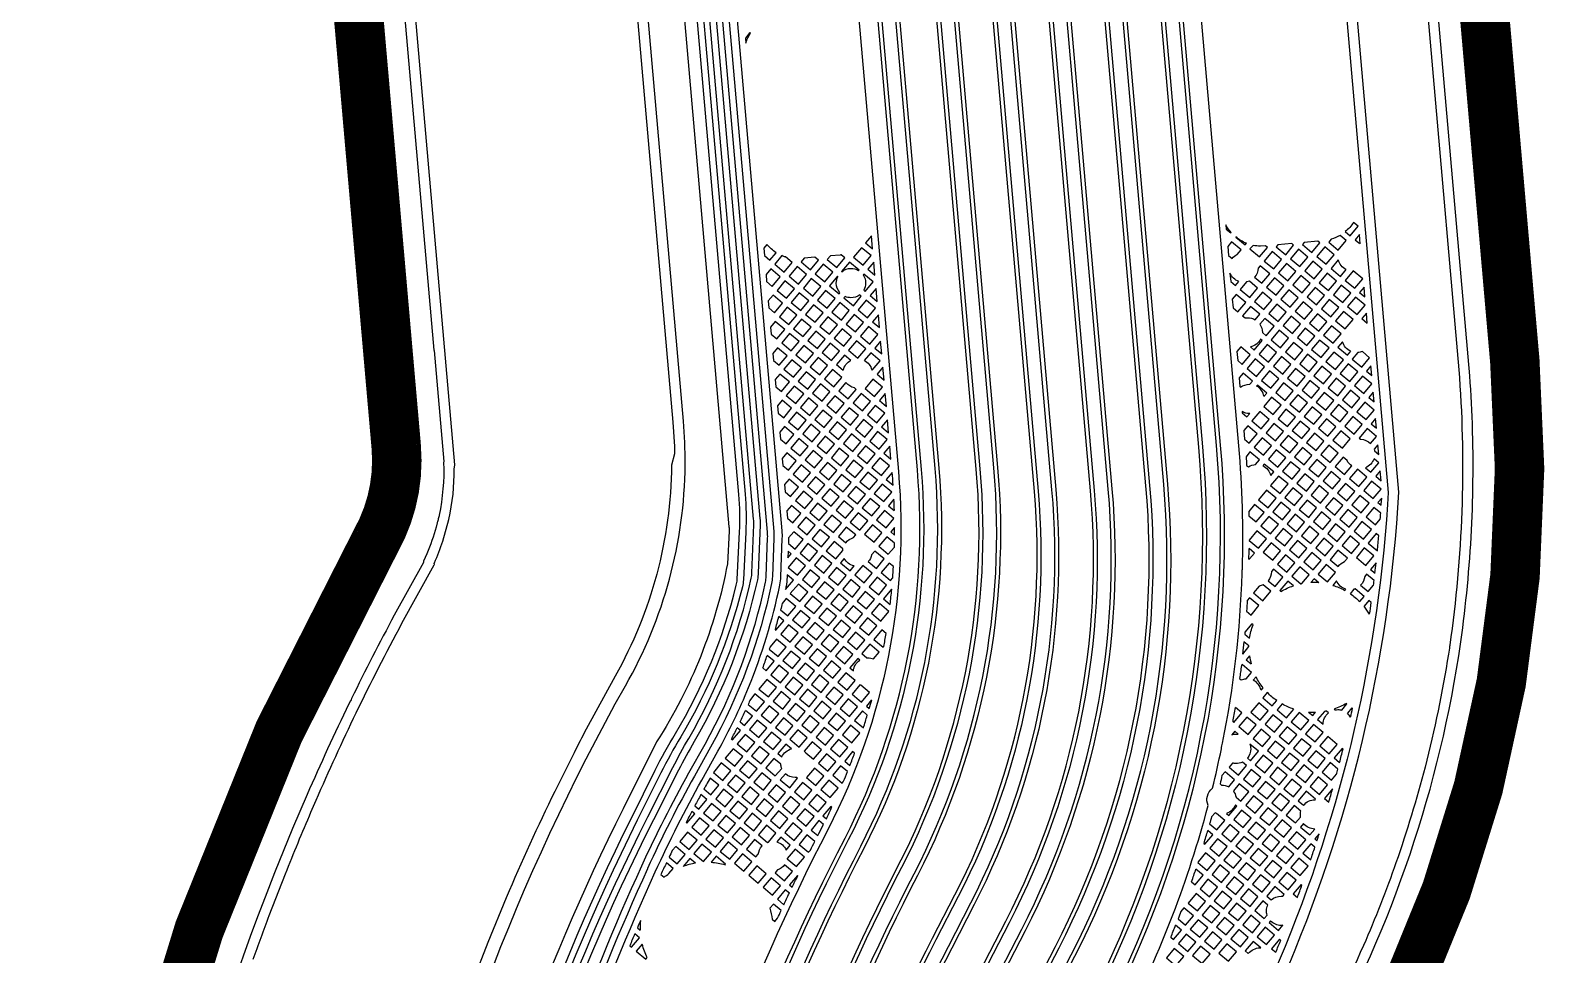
# Model space of a CAD drawing. Extents: x 388 to 686, y 182 to 393.
# Drawn here: x 437.71 to 456.06, y 249.65 to 260.86 of the extents above; entities that cross this region are included whole.
import ezdxf

# ---------------------------------------------------------------- set-up
doc = ezdxf.new("R2010")
doc.units = 0
doc.layers.add('bak_bak_btr2-bcq3156', color=8, linetype='Continuous')
doc.layers.add('bak_outline', color=7, linetype='Continuous')

msp = doc.modelspace()

# ---------------------------------------------------------------- linework, layer by layer
at = {"layer": 'bak_bak_btr2-bcq3156'}
for p, q in [((446.374, 260.761), (446.379, 260.698)), ((447.902, 258.362), (447.831, 258.277)), ((447.916, 258.206), (447.902, 258.362)), ((453.819, 258.379), (453.765, 258.315)), ((453.829, 258.267), (453.819, 258.379)), ((447.831, 258.277), (447.916, 258.206)), ((447.93, 258.044), (447.859, 257.959)), ((447.859, 257.959), (447.944, 257.888)), ((447.944, 257.888), (447.93, 258.044)), ((447.958, 257.725), (447.887, 257.64)), ((447.887, 257.64), (447.971, 257.569)), ((447.971, 257.569), (447.958, 257.725)), ((453.874, 257.743), (453.82, 257.678)), ((453.82, 257.678), (453.885, 257.624)), ((453.885, 257.624), (453.874, 257.743)), ((447.986, 257.407), (447.915, 257.322)), ((447.999, 257.251), (447.986, 257.407)), ((453.902, 257.424), (453.848, 257.36)), ((453.913, 257.305), (453.902, 257.424)), ((447.915, 257.322), (447.999, 257.251)), ((453.848, 257.36), (453.913, 257.305)), ((448.014, 257.088), (447.942, 257.003)), ((448.027, 256.932), (448.014, 257.088)), ((447.942, 257.003), (448.027, 256.932)), ((448.041, 256.77), (447.97, 256.685)), ((447.97, 256.685), (448.055, 256.614)), ((448.055, 256.614), (448.041, 256.77)), ((453.958, 256.787), (453.904, 256.723)), ((453.904, 256.723), (453.968, 256.669)), ((453.968, 256.669), (453.958, 256.787)), ((448.069, 256.451), (447.998, 256.366)), ((447.998, 256.366), (448.083, 256.295)), ((448.083, 256.295), (448.069, 256.451)), ((453.986, 256.469), (453.932, 256.404)), ((453.932, 256.404), (453.996, 256.35)), ((453.996, 256.35), (453.986, 256.469)), ((448.097, 256.133), (448.026, 256.048)), ((448.111, 255.977), (448.097, 256.133)), ((454.014, 256.15), (453.96, 256.086)), ((454.024, 256.032), (454.014, 256.15)), ((448.026, 256.048), (448.111, 255.977)), ((453.96, 256.086), (454.024, 256.032)), ((448.125, 255.814), (448.054, 255.729)), ((448.139, 255.658), (448.125, 255.814)), ((454.042, 255.831), (453.996, 255.777)), ((454.052, 255.713), (454.042, 255.831)), ((448.054, 255.729), (448.139, 255.658)), ((448.153, 255.496), (448.082, 255.411)), ((448.082, 255.411), (448.165, 255.341)), ((454.069, 255.513), (454.015, 255.449)), ((454.015, 255.449), (454.08, 255.395)), ((454.08, 255.395), (454.069, 255.513)), ((448.174, 255.17), (448.11, 255.092)), ((448.11, 255.092), (448.179, 255.034)), ((454.088, 255.183), (454.043, 255.13)), ((454.043, 255.13), (454.082, 255.097)), ((448.183, 254.828), (448.137, 254.774)), ((448.137, 254.774), (448.182, 254.736)), ((446.892, 254.539), (446.889, 254.46)), ((453.926, 254.639), (454.036, 254.546)), ((454.021, 254.4), (453.954, 254.32)), ((453.954, 254.32), (454.007, 254.275)), ((448.048, 253.964), (448.129, 253.896)), ((452.427, 253.535), (452.487, 253.485)), ((452.486, 253.274), (452.445, 253.225)), ((452.445, 253.225), (452.505, 253.175)), ((452.565, 253.017), (452.531, 252.976)), ((447.905, 252.738), (447.841, 252.662)), ((447.841, 252.662), (447.876, 252.633)), ((447.696, 252.489), (447.804, 252.398)), ((453.311, 252.499), (453.378, 252.443)), ((447.578, 251.997), (447.642, 251.943)), ((453.512, 252.035), (453.578, 251.979)), ((453.394, 251.543), (453.447, 251.499)), ((447.17, 251.159), (447.251, 251.092)), ((447.315, 251.333), (447.356, 251.298)), ((453.33, 251.116), (453.277, 251.052)), ((453.277, 251.052), (453.303, 251.03)), ((453.132, 250.879), (453.227, 250.799)), ((446.907, 250.494), (446.941, 250.466)), ((446.762, 250.321), (446.841, 250.255)), ((453.014, 250.387), (453.066, 250.343)), ((445.065, 249.975), (445.099, 249.946)), ((445.124, 249.776), (445.052, 249.69)), ((452.751, 249.722), (452.804, 249.678))]:
    msp.add_line(p, q, dxfattribs=at)
for points in [[(453.329, 281.63), (455.499, 256.824, -0.020936), (455.556, 255.579, -0.10079), (455.556, 255.569, -0.031589), (455.443, 253.692, -0.049615), (455.442, 253.687, -0.063426), (455.441, 253.68, -0.097845), (453.628, 248.197, 0.152895), (451.474, 238.389)], [(438.331, 237.24, -0.037066), (438.273, 241.681), (438.342, 242.58, -0.084593), (440.93, 252.32, -0.057978), (440.932, 252.325, -0.056556), (440.935, 252.33, -0.010997), (441.51, 253.517, -0.054334), (441.512, 253.523, -0.053742), (441.515, 253.527, -0.009533), (442.056, 254.535, 0.096226), (442.33, 255.329, -0.060794), (442.33, 255.335, -0.060783), (442.331, 255.341), (442.349, 255.536, 0.033415), (442.343, 255.83), (440.202, 280.319)], [(446.865, 238.889), (446.893, 239.863, -0.112238), (449.272, 249.081), (449.724, 249.958, 0.141629), (450.773, 255.293), (448.72, 278.76), (448.702, 278.892, -0.211269), (448.694, 278.898), (448.605, 279.058, -0.184485), (448.604, 279.067), (448.599, 279.067), (448.553, 279.598), (448.73, 279.614), (448.776, 279.082), (448.764, 279.081), (448.744, 278.917), (448.764, 278.764), (450.818, 255.297, -0.141631), (449.764, 249.938), (449.312, 249.06, 0.112238), (446.938, 239.861), (446.91, 238.889)], [(446.649, 238.883), (446.678, 239.869, -0.11224), (449.08, 249.18), (449.532, 250.057, 0.141628), (450.558, 255.274), (448.506, 278.729, 0.099784), (448.48, 278.818), (448.424, 278.923), (448.262, 279.03, -0.178542), (448.256, 279.037), (448.251, 279.036), (448.204, 279.568), (448.381, 279.583), (448.428, 279.052), (448.425, 279.052)], [(445.181, 238.839, -0.11303), (448.228, 250.729, 0.141638), (449.173, 255.533), (447.268, 277.305, 0.198876), (446.845, 278.118), (446.432, 278.464, -0.170948), (446.312, 278.665, -0.026603), (446.304, 278.724), (446.3, 278.767), (446.2, 278.857), (446.159, 278.853), (446.112, 279.385), (446.289, 279.4), (446.336, 278.869), (446.342, 278.859), (446.35, 278.76, -0.206982), (446.347, 278.75), (446.357, 278.674, 0.170698), (446.461, 278.499), (446.874, 278.152, -0.198869), (447.313, 277.309), (449.218, 255.537, -0.141644), (448.268, 250.708, 0.113017), (445.226, 238.839)], [(448.425, 279.052), (448.441, 279.02, -0.069345), (448.442, 279.016), (448.448, 278.974), (448.52, 278.839, -0.099836), (448.551, 278.733), (450.603, 255.278, -0.141628), (449.572, 250.037), (449.12, 249.159, 0.11224), (446.723, 239.868), (446.694, 238.883)], [(452.09, 279.01), (454.168, 255.253), (454.159, 255.106, -0.086324), (452.773, 249.41), (451.998, 247.895, 0.019161), (451.438, 246.706, -0.173739), (451.391, 246.596, 0.126428), (450.169, 238.149)], [(450.295, 238.161, -0.126131), (451.5, 246.528, -0.067431), (451.502, 246.531, 0.128187), (451.562, 246.673, -0.06937), (451.563, 246.676, -0.017997), (452.084, 247.784), (452.889, 249.356, 0.088703), (454.296, 255.257), (452.223, 278.964, -0.202107)], [(453.094, 278.779), (455.03, 256.647, -0.053761), (454.913, 253.402, -0.040584), (454.913, 253.398, -0.079613), (454.912, 253.39, -0.001637), (454.897, 253.293, -0.024255), (454.613, 251.924, -0.02103), (454.261, 250.764, -0.018687), (453.867, 249.761, -0.026283), (453.188, 248.406, 0.139031), (450.932, 239.326)], [(451.131, 238.234, -0.154892), (453.279, 248.307, 0.091197), (455.023, 253.274, 0.044548), (455.19, 255.985), (455.19, 256.005, 0.010844), (455.156, 256.666), (453.226, 278.732, -0.202001)], [(447.348, 239.669, -0.111855), (449.781, 249.065), (450.132, 249.748, 0.141629), (451.23, 255.332), (449.233, 278.167, -0.065651)], [(449.277, 278.169), (451.275, 255.336, -0.141629), (450.172, 249.727), (449.82, 249.045, 0.111855), (447.393, 239.667)], [(447.564, 239.662, -0.111851), (449.972, 248.966), (450.324, 249.649, 0.141627), (451.445, 255.35), (449.448, 278.181, -0.065268)], [(449.492, 278.183), (451.49, 255.354, -0.141627), (450.364, 249.628), (450.012, 248.946, 0.111851), (447.609, 239.661)], [(442.519, 237.496, -0.140029), (445.191, 251.319), (445.496, 251.92, -0.014659), (445.687, 252.27, 0.077819), (446.445, 254.212, 0.044955), (446.454, 254.28), (446.476, 254.859, 0.031081), (446.474, 254.93), (444.457, 277.983, 0.064087)], [(444.533, 277.989), (446.55, 254.936, -0.031088), (446.552, 254.856), (446.53, 254.278, -0.045093), (446.52, 254.195, -0.077814), (445.753, 252.232, 0.014656), (445.564, 251.885), (445.259, 251.284, 0.140029), (442.595, 237.503)], [(442.692, 237.405, -0.037451), (442.644, 241.31), (442.655, 241.47, -0.084496), (445.119, 250.727, -0.019974), (445.689, 251.852), (445.885, 252.203, 0.076114), (446.618, 254.166, 0.041505), (446.626, 254.235), (446.644, 254.702, 0.031378), (446.642, 254.773), (444.604, 278.068, 0.057696)], [(444.68, 278.075), (446.718, 254.779, -0.031382), (446.72, 254.699), (446.702, 254.232, -0.041772), (446.692, 254.15, -0.076103), (445.952, 252.166), (445.756, 251.815, 0.019974), (445.189, 250.695, -0.021525), (445.187, 250.692, -0.010344), (445.187, 250.691, 0.084453), (442.731, 241.463), (442.72, 241.305, 0.038085), (442.774, 237.346)], [(442.869, 237.42, -0.037447), (442.821, 241.298), (442.832, 241.456, -0.084481), (445.282, 250.653, -0.019968), (445.845, 251.765), (446.041, 252.117, 0.030203), (446.412, 252.888, 0.0458), (446.792, 254.129, -0.023371), (446.793, 254.132, 0.040464), (446.804, 254.228), (446.822, 254.695, 0.031516), (446.82, 254.788), (444.782, 278.084, 0.037585)], [(444.166, 277.8), (446.175, 254.837, -0.034273), (446.176, 254.783), (446.157, 254.389, -0.096807), (445.298, 252.23), (444.891, 251.417, 0.127689), (442.139, 238.566)], [(447.999, 238.92), (448.038, 240.155, -0.111456), (450.165, 248.341), (450.549, 249.086, 0.141798), (451.871, 255.803), (449.949, 277.774, -0.033584)], [(449.994, 277.775), (451.916, 255.807, -0.141798), (450.589, 249.066), (450.205, 248.321, 0.111456), (448.083, 240.153), (448.044, 238.92)], [(448.215, 238.926), (448.254, 240.148, -0.111455), (450.356, 248.243), (450.74, 248.988, 0.141793), (452.086, 255.821), (450.164, 277.791, -0.034198)], [(450.209, 277.795), (452.131, 255.825, -0.141793), (450.78, 248.967), (450.396, 248.222, 0.111455), (448.299, 240.146), (448.26, 238.926)], [(442.354, 237.425, -0.138488), (444.996, 251.314), (445.281, 251.886, -0.019223), (445.525, 252.329, 0.07513), (446.264, 254.128, 0.04761), (446.274, 254.196), (446.303, 254.777, 0.034662), (446.295, 255.226), (444.333, 277.649, 0.078939)], [(444.409, 277.656), (446.371, 255.233, -0.034663), (446.379, 254.773), (446.35, 254.192, -0.047742), (446.338, 254.11, -0.075132), (445.59, 252.29, 0.019217), (445.35, 251.852), (445.064, 251.28, 0.138488), (442.43, 237.432)], [(448.492, 238.935), (448.53, 240.139, -0.015657), (448.605, 241.308, -0.445644), (448.631, 241.571, -0.013726), (448.771, 242.589, -0.507128), (448.82, 242.872, -0.074388), (450.602, 248.116), (450.986, 248.861, 0.054714), (451.984, 251.458, -0.340803), (452.037, 251.668, 0.009576), (452.145, 252.144, -0.102217), (452.159, 252.215, 0.040703), (452.397, 254.273, -0.072237), (452.399, 254.324, 0.029288), (452.356, 255.816), (450.442, 277.7, -0.185765)], [(445.971, 239.455, -0.112622), (448.644, 249.848), (448.915, 250.375, 0.141637), (449.877, 255.264), (447.938, 277.429, 0.059652)], [(447.982, 277.433), (449.922, 255.268, -0.141637), (448.955, 250.354), (448.684, 249.828, 0.112622), (446.016, 239.453)], [(446.186, 239.449, -0.112621), (448.835, 249.749), (449.107, 250.276, 0.141636), (450.091, 255.283), (448.152, 277.449, 0.059399)], [(448.197, 277.451), (450.136, 255.287, -0.141636), (449.147, 250.256), (448.875, 249.729, 0.112621), (446.231, 239.448)], [(445.396, 238.846, -0.112919), (448.42, 250.63, 0.141646), (449.387, 255.552), (447.483, 277.324, 0.19888)], [(447.528, 277.327), (449.432, 255.556, -0.141655), (448.46, 250.61, 0.112906), (445.441, 238.846)], [(446.871, 276.673), (448.719, 255.548, -0.141635), (447.813, 250.943, 0.113281), (444.713, 238.824)], [(446.38, 276.63), (448.229, 255.505, -0.141629), (447.376, 251.169, 0.113402), (444.221, 238.822, 0.027518)], [(444.453, 238.817, -0.113399), (447.582, 251.063, 0.141635), (448.459, 255.526), (446.611, 276.65, 0.131792)], [(446.656, 276.654), (448.504, 255.53, -0.141638), (447.622, 251.042, 0.113389), (444.498, 238.817)], [(444.668, 238.824, -0.113292), (447.773, 250.964, 0.141627), (448.674, 255.544), (446.826, 276.669, 0.132088)], [(443.734, 276.228), (445.496, 256.105), (445.514, 255.808, -0.077235), (445.514, 255.804, -0.003948), (445.516, 255.72), (445.479, 255.585, -0.12627), (444.795, 253.025), (444.444, 252.381, 0.002981), (444.297, 252.098), (444.063, 251.629, 0.013183), (443.476, 250.34), (443.253, 249.797), (443.07, 249.328, 0.097311), (441.355, 239.11)], [(441.612, 237.527, -0.15063), (444.919, 252.908, 0.128354), (445.644, 255.588, -0.06479), (445.644, 255.594, -0.058077), (445.644, 255.6, 0.023513), (445.623, 256.116), (443.867, 276.189)], [(440.409, 249.593, -0.004784), (440.602, 250.123), (440.799, 250.63, -0.00686), (441.108, 251.378), (441.17, 251.522, -0.009863), (441.656, 252.58, -0.010348), (442.211, 253.668), (442.603, 254.377), (442.604, 254.38), (442.603, 254.393, -0.123428), (442.604, 254.399, 0.02647), (442.707, 254.663), (442.78, 254.925, 0.057621), (442.844, 255.539), (442.851, 255.585), (442.851, 255.586), (441.567, 270.27, 0.235163)], [(441.442, 270.198), (442.599, 256.979), (442.6, 256.975), (442.717, 255.627, -0.105674), (442.717, 255.622), (442.715, 255.616, -0.062933), (442.661, 254.977, -0.052482), (442.66, 254.971), (442.653, 254.945, -0.067906), (442.641, 254.898), (442.639, 254.887), (442.638, 254.883), (442.625, 254.831, -0.033363), (442.513, 254.51), (442.473, 254.42), (442.472, 254.417), (442.473, 254.411, -0.150522), (442.471, 254.403), (442.118, 253.765, 0.009583), (441.599, 252.754, -0.042259), (441.586, 252.727), (441.568, 252.691, 0.010229), (441.061, 251.589), (440.885, 251.177), (440.666, 250.642), (440.551, 250.348, 0.068959), (438.706, 242.423)], [(446.379, 260.698, -0.07572), (446.438, 260.822), (446.43, 260.828), (446.374, 260.761)], [(453.765, 258.315), (453.809, 258.278, -0.031571), (453.829, 258.267)], [(452.488, 256.209), (452.486, 256.209, -0.133674), (452.396, 256.233)], [(453.996, 255.777, -0.031019), (454.001, 255.756), (454.052, 255.713)], [(454.036, 254.546, 0.002687), (454.053, 254.727), (454.022, 254.753), (453.926, 254.639)], [(452.478, 254.443, -0.013243), (452.486, 254.448), (452.545, 254.518), (452.48, 254.572)], [(446.881, 254.253), (446.88, 254.226), (446.88, 254.225, -0.041803), (446.867, 254.114, -0.02489), (446.866, 254.11, -0.001279), (446.859, 254.076)], [(452.853, 254.063), (452.867, 254.052, -0.053007), (453.018, 254.121)], [(448.129, 253.896, 0.005749), (448.148, 254.075), (448.144, 254.079), (448.048, 253.964)], [(453.941, 253.776, 0.002132), (453.962, 253.919), (453.933, 253.943), (453.874, 253.873)], [(452.487, 253.485, -0.053115), (452.528, 253.646), (452.513, 253.659), (452.429, 253.558, -0.00056), (452.427, 253.535)], [(452.403, 253.293), (452.479, 253.385, -0.002638), (452.479, 253.392), (452.418, 253.443)], [(452.626, 252.856), (452.65, 252.885, -0.049996), (452.565, 253.017)], [(453.023, 252.626, -0.049778), (452.88, 252.689), (452.819, 252.616)], [(453.711, 252.529, 0.001607), (453.734, 252.634), (453.726, 252.641), (453.672, 252.577)], [(447.804, 252.398, 0.005172), (447.852, 252.553), (447.792, 252.604), (447.696, 252.489)], [(453.378, 252.443, -0.228482), (453.445, 252.582), (453.42, 252.603, -0.008295), (453.394, 252.598), (453.311, 252.499)], [(452.271, 252.315, -0.072792), (452.322, 252.323, -0.038553), (452.35, 252.321)], [(447.642, 251.943, 0.005052), (447.698, 252.092), (447.674, 252.112), (447.578, 251.997)], [(452.491, 252.202, -0.082297), (452.5, 252.145, -0.173195), (452.46, 252.032)], [(453.578, 251.979, 0.002459), (453.619, 252.141), (453.608, 252.15), (453.512, 252.035)], [(453.447, 251.499, 0.002426), (453.492, 251.657), (453.491, 251.658), (453.394, 251.543)], [(447.356, 251.298, 0.004919), (447.424, 251.437), (447.412, 251.447), (447.315, 251.333)], [(447.251, 251.092, -0.001121), (447.308, 251.203), (447.308, 251.204, 0.000967), (447.321, 251.228), (447.266, 251.274), (447.17, 251.159)], [(453.278, 251.172, -0.228135), (453.14, 251.24), (453.104, 251.197)], [(453.227, 250.799, 0.00238), (453.278, 250.952), (453.228, 250.993), (453.132, 250.879)], [(445.35, 250.62), (445.389, 250.588, -0.023187), (445.447, 250.632), (445.498, 250.692), (445.416, 250.761)], [(445.416, 250.761, 0.002496), (445.351, 250.621), (445.351, 250.621), (445.35, 250.62)], [(446.941, 250.466, -0.001371), (447.009, 250.605), (447.004, 250.609), (446.907, 250.494)], [(446.841, 250.255, -0.001374), (446.907, 250.395), (446.858, 250.436), (446.762, 250.321)], [(453.066, 250.343, 0.002358), (453.121, 250.493), (453.11, 250.502), (453.014, 250.387)], [(452.889, 250.005, -0.028406), (452.869, 250.004, -0.206965), (452.74, 250.06), (452.724, 250.041)], [(445.052, 249.69), (445.167, 249.594), (445.184, 249.614, -0.026238), (445.151, 249.692, -0.028029), (445.124, 249.776)], [(452.433, 249.694), (452.471, 249.662, -0.233899), (452.613, 249.732, -0.012239), (452.621, 249.732)], [(452.804, 249.678, 0.002325), (452.864, 249.823), (452.848, 249.837), (452.751, 249.722)]]:
    msp.add_lwpolyline(points, format="xyb", dxfattribs=at)
for points in [[(452.198, 258.498), (452.202, 258.446), (452.259, 258.398), (452.264, 258.403, -0.058464)], [(453.647, 258.414), (453.706, 258.364), (453.803, 258.479), (453.746, 258.526, -0.077329)], [(452.318, 258.349), (452.432, 258.253), (452.449, 258.273, -0.076926), (452.319, 258.35)], [(453.446, 258.287), (453.561, 258.191), (453.657, 258.306), (453.583, 258.368, -0.060295), (453.475, 258.322)], [(446.597, 258.213), (446.604, 258.126), (446.672, 258.07), (446.747, 258.159, -0.082512), (446.636, 258.26)], [(447.367, 258.076), (447.482, 257.98), (447.578, 258.095), (447.534, 258.132, -0.00534), (447.525, 258.131), (447.404, 258.12)], [(452.221, 258.234), (452.23, 258.127), (452.275, 258.089, -0.112101), (452.337, 258.138), (452.383, 258.194), (452.269, 258.291)], [(452.491, 258.204), (452.606, 258.107), (452.702, 258.222), (452.678, 258.242), (452.619, 258.237, -0.046239), (452.528, 258.248)], [(446.73, 258.021), (446.845, 257.924), (446.941, 258.039), (446.861, 258.107, -0.026113), (446.816, 258.123)], [(447.54, 257.931), (447.543, 257.929, -0.171519), (447.654, 257.969, -0.136573), (447.746, 257.943), (447.752, 257.949), (447.637, 258.046)], [(452.547, 257.861), (452.633, 257.789), (452.73, 257.904), (452.615, 258), (452.591, 257.972, -0.173025)], [(453.474, 257.969), (453.589, 257.872), (453.659, 257.956, -0.225372), (453.562, 258.073)], [(447.395, 257.758), (447.51, 257.661), (447.52, 257.674, -0.181304), (447.476, 257.791, -0.115375), (447.495, 257.87), (447.491, 257.873)], [(447.802, 257.89, -0.14994), (447.832, 257.791, -0.126916), (447.81, 257.705), (447.828, 257.689), (447.925, 257.804), (447.81, 257.9)], [(452.249, 257.911), (452.258, 257.809), (452.315, 257.761), (452.356, 257.81, -0.216923)], [(452.373, 257.712), (452.488, 257.616), (452.584, 257.73), (452.484, 257.815, -0.049027), (452.451, 257.804)], [(447.568, 257.612), (447.683, 257.516), (447.779, 257.631), (447.76, 257.647, -0.159841), (447.654, 257.613, -0.105601), (447.582, 257.628)], [(452.401, 257.393), (452.431, 257.368, -0.045122), (452.463, 257.371, -0.138129), (452.556, 257.345), (452.612, 257.412), (452.497, 257.508)], [(452.611, 257.292, -0.148331), (452.641, 257.193), (452.641, 257.192), (452.689, 257.152), (452.785, 257.267), (452.671, 257.363)], [(452.496, 257.018), (452.544, 256.979), (452.64, 257.093), (452.62, 257.11, -0.22817)], [(453.558, 257.013), (453.672, 256.917), (453.712, 256.964, -0.224966), (453.614, 257.08)], [(447.479, 256.802), (447.561, 256.734, -0.22132), (447.652, 256.852), (447.575, 256.917)], [(447.816, 256.852, -0.213194), (447.906, 256.739), (447.912, 256.734), (448.008, 256.849), (447.894, 256.945)], [(453.731, 256.868), (453.846, 256.772), (453.942, 256.886), (453.854, 256.961, -0.081251), (453.798, 256.948)], [(452.36, 256.641), (452.369, 256.535), (452.378, 256.528, -0.16463), (452.486, 256.564, -0.007709), (452.491, 256.564), (452.523, 256.602), (452.408, 256.698)], [(447.507, 256.484), (447.621, 256.388), (447.718, 256.502), (447.696, 256.521, -0.177588), (447.593, 256.586)], [(453.814, 255.912), (453.832, 255.897, -0.192485), (453.953, 255.845), (454.026, 255.931), (453.911, 256.027)], [(452.443, 255.685, -0.002048), (452.451, 255.581), (452.474, 255.562, -0.130016), (452.56, 255.591), (452.606, 255.646), (452.491, 255.743)], [(452.646, 255.575, -0.225054), (452.743, 255.458), (452.779, 255.501), (452.665, 255.597)], [(453.524, 255.566), (453.639, 255.47), (453.726, 255.574, -0.126407), (453.668, 255.641), (453.62, 255.681)], [(453.89, 255.553), (453.957, 255.498), (454.053, 255.612), (453.995, 255.661, -0.221771)], [(452.477, 255.021, -0.001082), (452.478, 254.968), (452.566, 254.895), (452.662, 255.009), (452.547, 255.106)], [(453.898, 254.957), (454.013, 254.861), (454.07, 254.929, 0.001124), (454.076, 255.003), (453.994, 255.072)], [(447.501, 254.718), (447.591, 254.643, -0.164806), (447.686, 254.706), (447.712, 254.737), (447.597, 254.833)], [(446.896, 254.635), (446.978, 254.566), (447.075, 254.681), (446.96, 254.777), (446.898, 254.704, -0.003989), (446.898, 254.692), (446.898, 254.692)], [(447.355, 254.545), (447.47, 254.449), (447.554, 254.549, -0.031919), (447.557, 254.571), (447.452, 254.66)], [(447.992, 254.601), (448.107, 254.505), (448.18, 254.591, 0.001542), (448.181, 254.638), (448.088, 254.716)], [(447.863, 254.414), (447.962, 254.331), (448.058, 254.446), (447.943, 254.542), (447.905, 254.497, -0.133193)], [(453.462, 254.437), (453.561, 254.355, -0.143031), (453.639, 254.416), (453.673, 254.456), (453.558, 254.552)], [(447.528, 254.4), (447.643, 254.303), (447.691, 254.361, -0.221071), (447.573, 254.453)], [(448.02, 254.282), (448.135, 254.186), (448.16, 254.216, 0.004362), (448.169, 254.353), (448.116, 254.397)], [(452.712, 254.181), (452.795, 254.112), (452.891, 254.227), (452.776, 254.323), (452.752, 254.294), (452.752, 254.293, -0.171372)], [(452.998, 254.237), (453.108, 254.145, -0.003725), (453.119, 254.147), (453.209, 254.255), (453.095, 254.351)], [(452.535, 254.035), (452.649, 253.939), (452.746, 254.054), (452.651, 254.133, -0.070553), (452.604, 254.118)], [(453.496, 254.126, -0.050026), (453.641, 254.065), (453.653, 254.08, -0.22115), (453.541, 254.181)], [(453.832, 254.127), (453.923, 254.051), (453.989, 254.129, 0.000869), (453.996, 254.185), (453.905, 254.262), (453.882, 254.235, -0.172034)], [(446.801, 253.83), (446.889, 253.756), (446.985, 253.871), (446.87, 253.967), (446.821, 253.908, -0.002846)], [(452.449, 253.812), (452.504, 253.766), (452.6, 253.881), (452.486, 253.977), (452.458, 253.944, -0.002605)], [(453.706, 254.025, -0.047791), (453.822, 253.93), (453.874, 253.992), (453.766, 254.083, -0.021116), (453.751, 254.079)], [(447.93, 253.472), (448.045, 253.376), (448.052, 253.384, 0.005108), (448.08, 253.542), (448.027, 253.587)], [(446.664, 253.354), (446.771, 253.264), (446.868, 253.379), (446.753, 253.476), (446.673, 253.38, -0.001041)], [(447.785, 253.299), (447.847, 253.247, -0.018012), (447.859, 253.248, -0.097596), (447.927, 253.235), (447.996, 253.318), (447.881, 253.414)], [(447.64, 253.126), (447.683, 253.09, -0.223678), (447.762, 253.219), (447.736, 253.241)], [(452.366, 252.996), (452.385, 252.98, -0.088523), (452.446, 252.994), (452.511, 253.071), (452.396, 253.167), (452.387, 253.156, -0.003153)], [(446.408, 252.684), (446.508, 252.6), (446.605, 252.714), (446.49, 252.811), (446.435, 252.744, -0.002342)], [(447.668, 252.807), (447.783, 252.711), (447.879, 252.826), (447.773, 252.915, -0.016739), (447.763, 252.921)], [(452.646, 252.762), (452.761, 252.665), (452.815, 252.73, -0.047792), (452.701, 252.827)], [(453.51, 252.627), (453.522, 252.617, -0.048063), (453.556, 252.62, -0.067345), (453.603, 252.614), (453.667, 252.69), (453.662, 252.695, -0.053111)], [(446.768, 252.087), (446.817, 252.046, -0.224047), (446.932, 252.145), (446.864, 252.202)], [(447.087, 252.115, -0.036611), (447.106, 252.098), (447.201, 252.018), (447.298, 252.133), (447.183, 252.229)], [(446.623, 251.914), (446.737, 251.817), (446.814, 251.908, -0.073546), (446.802, 251.959), (446.719, 252.029)], [(447.433, 251.824), (447.547, 251.728), (447.561, 251.744, 0.004294), (447.613, 251.869), (447.529, 251.939)], [(452.238, 251.923), (452.353, 251.827), (452.449, 251.942), (452.399, 251.984, -0.111299), (452.322, 251.967, -0.061732), (452.279, 251.972)], [(453.367, 251.862), (453.481, 251.766), (453.541, 251.836, 0.000972), (453.557, 251.898), (453.463, 251.977)], [(445.872, 251.658), (445.955, 251.588), (446.052, 251.703), (445.947, 251.791), (445.911, 251.729), (445.911, 251.728, 0.001324)], [(446.796, 251.768), (446.911, 251.672), (447.007, 251.787), (446.995, 251.797, -0.022998), (446.979, 251.796, -0.188577), (446.859, 251.843)], [(452.128, 251.72), (452.146, 251.706), (452.147, 251.706, -0.126104), (452.233, 251.684), (452.304, 251.769), (452.189, 251.865), (452.152, 251.821, -0.002049)], [(452.29, 251.634, -0.118266), (452.322, 251.558), (452.381, 251.509), (452.477, 251.623), (452.362, 251.72)], [(453.076, 251.515), (453.141, 251.461, -0.22725), (453.279, 251.527, -0.003999), (453.281, 251.527), (453.287, 251.534), (453.172, 251.63)], [(452.002, 251.236), (452.09, 251.162), (452.186, 251.277), (452.087, 251.361, -0.029262), (452.068, 251.369), (452.025, 251.319, -0.001705)], [(452.206, 251.36), (452.235, 251.336), (452.332, 251.45), (452.314, 251.466, -0.222059)], [(452.931, 251.342), (453.045, 251.246), (453.105, 251.317, -0.046433), (453.102, 251.349, -0.058058), (453.106, 251.39), (453.027, 251.457)], [(446.533, 251.103), (446.643, 251.011, -0.016505), (446.654, 251.015), (446.744, 251.122), (446.629, 251.218)], [(446.388, 250.93), (446.502, 250.834), (446.53, 250.866, -0.160555), (446.577, 250.967), (446.484, 251.045)], [(446.755, 251.016, -0.220902), (446.868, 250.918), (446.917, 250.977), (446.803, 251.073)], [(447.025, 250.986), (447.139, 250.89), (447.163, 250.918, -0.001043), (447.215, 251.022), (447.121, 251.101)], [(445.449, 250.833), (445.547, 250.751), (445.643, 250.865), (445.529, 250.962), (445.488, 250.913, 0.001455)], [(445.958, 250.77, -0.05408), (446.128, 250.74), (446.135, 250.748), (446.02, 250.844)], [(446.881, 250.812), (446.994, 250.717), (447.091, 250.831), (446.976, 250.928), (446.882, 250.816, -0.006252)], [(446.734, 250.64), (446.849, 250.543), (446.945, 250.658), (446.849, 250.739, -0.149617), (446.765, 250.677)], [(452.696, 250.359), (452.75, 250.313, -0.185796), (452.869, 250.359, -0.030109), (452.89, 250.358), (452.907, 250.377), (452.792, 250.474)], [(446.67, 250.212, -0.042711), (446.7, 250.078), (446.731, 250.052), (446.765, 250.092, -0.000903), (446.808, 250.183), (446.713, 250.263)], [(452.55, 250.186), (452.665, 250.089), (452.699, 250.13, -0.073812), (452.691, 250.182, -0.101076), (452.706, 250.251), (452.647, 250.301)], [(451.619, 250.082), (451.71, 250.006), (451.806, 250.121), (451.691, 250.217), (451.652, 250.171, -0.001863)]]:
    msp.add_lwpolyline(points, format="xyb", close=True, dxfattribs=at)
for points in [[(447.686, 258.104), (447.801, 258.008), (447.897, 258.123), (447.782, 258.219)], [(452.664, 258.058), (452.779, 257.962), (452.875, 258.077), (452.76, 258.173)], [(452.809, 258.231), (452.924, 258.135), (453.02, 258.25), (452.997, 258.27), (452.829, 258.255)], [(452.982, 258.086), (453.097, 257.99), (453.194, 258.105), (453.079, 258.201)], [(453.128, 258.259), (453.243, 258.163), (453.339, 258.278), (453.315, 258.298), (453.147, 258.283)], [(453.301, 258.114), (453.416, 258.018), (453.512, 258.133), (453.397, 258.229)], [(446.625, 257.895), (446.632, 257.808), (446.7, 257.751), (446.796, 257.866), (446.681, 257.962)], [(446.903, 257.875), (447.018, 257.779), (447.115, 257.894), (447, 257.99)], [(447.049, 258.048), (447.164, 257.952), (447.26, 258.067), (447.216, 258.104), (447.086, 258.093)], [(447.222, 257.903), (447.337, 257.807), (447.433, 257.922), (447.318, 258.018)], [(452.837, 257.913), (452.952, 257.817), (453.048, 257.931), (452.933, 258.028)], [(453.156, 257.941), (453.27, 257.844), (453.367, 257.959), (453.252, 258.056)], [(446.758, 257.702), (446.873, 257.606), (446.969, 257.72), (446.854, 257.817)], [(447.077, 257.73), (447.191, 257.634), (447.288, 257.748), (447.173, 257.845)], [(452.692, 257.74), (452.807, 257.643), (452.903, 257.758), (452.788, 257.855)], [(453.01, 257.768), (453.125, 257.671), (453.221, 257.786), (453.107, 257.882)], [(453.329, 257.795), (453.444, 257.699), (453.54, 257.814), (453.425, 257.91)], [(453.502, 257.65), (453.617, 257.554), (453.713, 257.669), (453.598, 257.765)], [(453.647, 257.823), (453.762, 257.727), (453.858, 257.842), (453.744, 257.938)], [(446.652, 257.576), (446.66, 257.489), (446.728, 257.432), (446.824, 257.547), (446.709, 257.644)], [(446.931, 257.557), (447.046, 257.46), (447.142, 257.575), (447.028, 257.672)], [(447.25, 257.585), (447.365, 257.488), (447.461, 257.603), (447.346, 257.699)], [(447.741, 257.467), (447.856, 257.371), (447.952, 257.486), (447.838, 257.582)], [(452.277, 257.597), (452.286, 257.49), (452.343, 257.442), (452.439, 257.557), (452.324, 257.654)], [(452.546, 257.567), (452.661, 257.47), (452.758, 257.585), (452.643, 257.681)], [(452.865, 257.594), (452.98, 257.498), (453.076, 257.613), (452.961, 257.709)], [(453.183, 257.622), (453.298, 257.526), (453.395, 257.641), (453.28, 257.737)], [(453.357, 257.477), (453.471, 257.381), (453.568, 257.496), (453.453, 257.592)], [(453.675, 257.505), (453.79, 257.409), (453.886, 257.523), (453.771, 257.62)], [(446.786, 257.383), (446.901, 257.287), (446.997, 257.402), (446.882, 257.498)], [(447.104, 257.411), (447.219, 257.315), (447.316, 257.43), (447.201, 257.526)], [(447.423, 257.439), (447.538, 257.343), (447.634, 257.458), (447.519, 257.554)], [(447.596, 257.294), (447.711, 257.198), (447.807, 257.312), (447.692, 257.409)], [(452.72, 257.421), (452.834, 257.325), (452.931, 257.44), (452.816, 257.536)], [(453.038, 257.449), (453.153, 257.353), (453.249, 257.468), (453.134, 257.564)], [(453.211, 257.304), (453.326, 257.208), (453.422, 257.322), (453.308, 257.419)], [(453.53, 257.332), (453.645, 257.235), (453.741, 257.35), (453.626, 257.447)], [(446.68, 257.258), (446.688, 257.171), (446.755, 257.114), (446.852, 257.229), (446.737, 257.325)], [(446.959, 257.238), (447.074, 257.142), (447.17, 257.257), (447.055, 257.353)], [(447.278, 257.266), (447.392, 257.17), (447.489, 257.285), (447.374, 257.381)], [(447.451, 257.121), (447.566, 257.024), (447.662, 257.139), (447.547, 257.236)], [(447.769, 257.149), (447.884, 257.052), (447.98, 257.167), (447.866, 257.263)], [(452.747, 257.103), (452.862, 257.007), (452.959, 257.121), (452.844, 257.218)], [(452.893, 257.276), (453.008, 257.18), (453.104, 257.294), (452.989, 257.391)], [(453.066, 257.131), (453.181, 257.034), (453.277, 257.149), (453.162, 257.245)], [(453.384, 257.159), (453.499, 257.062), (453.596, 257.177), (453.481, 257.273)], [(446.814, 257.065), (446.929, 256.969), (447.025, 257.083), (446.91, 257.18)], [(446.987, 256.92), (447.102, 256.824), (447.198, 256.938), (447.083, 257.034)], [(447.132, 257.093), (447.247, 256.997), (447.343, 257.111), (447.229, 257.208)], [(447.305, 256.948), (447.42, 256.851), (447.517, 256.966), (447.402, 257.062)], [(447.624, 256.976), (447.739, 256.879), (447.835, 256.994), (447.72, 257.09)], [(452.602, 256.93), (452.717, 256.833), (452.813, 256.948), (452.699, 257.045)], [(452.921, 256.958), (453.035, 256.861), (453.132, 256.976), (453.017, 257.072)], [(453.239, 256.985), (453.354, 256.889), (453.45, 257.004), (453.335, 257.1)], [(446.708, 256.939), (446.716, 256.852), (446.783, 256.796), (446.88, 256.91), (446.765, 257.007)], [(446.842, 256.747), (446.956, 256.65), (447.053, 256.765), (446.938, 256.861)], [(447.16, 256.775), (447.275, 256.678), (447.371, 256.793), (447.256, 256.889)], [(452.332, 256.96), (452.342, 256.853), (452.398, 256.805), (452.495, 256.92), (452.38, 257.017)], [(452.457, 256.756), (452.572, 256.66), (452.668, 256.775), (452.553, 256.871)], [(452.775, 256.784), (452.89, 256.688), (452.986, 256.803), (452.872, 256.899)], [(453.094, 256.812), (453.209, 256.716), (453.305, 256.831), (453.19, 256.927)], [(453.412, 256.84), (453.527, 256.744), (453.623, 256.859), (453.509, 256.955)], [(446.736, 256.621), (446.744, 256.534), (446.811, 256.477), (446.907, 256.592), (446.793, 256.688)], [(447.015, 256.601), (447.13, 256.505), (447.226, 256.62), (447.111, 256.716)], [(447.333, 256.629), (447.448, 256.533), (447.544, 256.648), (447.43, 256.744)], [(452.63, 256.611), (452.745, 256.515), (452.841, 256.63), (452.726, 256.726)], [(452.948, 256.639), (453.063, 256.543), (453.16, 256.658), (453.045, 256.754)], [(453.267, 256.667), (453.382, 256.571), (453.478, 256.685), (453.363, 256.782)], [(453.585, 256.695), (453.7, 256.598), (453.797, 256.713), (453.682, 256.81)], [(453.759, 256.549), (453.873, 256.453), (453.97, 256.568), (453.855, 256.664)], [(446.869, 256.428), (446.984, 256.332), (447.081, 256.447), (446.966, 256.543)], [(447.188, 256.456), (447.303, 256.36), (447.399, 256.474), (447.284, 256.571)], [(447.825, 256.512), (447.94, 256.415), (448.036, 256.53), (447.921, 256.627)], [(452.803, 256.466), (452.918, 256.369), (453.014, 256.484), (452.899, 256.581)], [(453.122, 256.494), (453.237, 256.397), (453.333, 256.512), (453.218, 256.609)], [(453.44, 256.522), (453.555, 256.425), (453.651, 256.54), (453.536, 256.636)], [(453.613, 256.376), (453.728, 256.28), (453.824, 256.395), (453.71, 256.491)], [(446.764, 256.302), (446.771, 256.215), (446.839, 256.159), (446.935, 256.273), (446.82, 256.37)], [(447.043, 256.283), (447.157, 256.186), (447.254, 256.301), (447.139, 256.398)], [(447.361, 256.311), (447.476, 256.214), (447.572, 256.329), (447.458, 256.425)], [(447.68, 256.339), (447.794, 256.242), (447.891, 256.357), (447.776, 256.453)], [(447.853, 256.193), (447.968, 256.097), (448.064, 256.212), (447.949, 256.308)], [(452.658, 256.293), (452.773, 256.196), (452.869, 256.311), (452.754, 256.407)], [(452.976, 256.321), (453.091, 256.224), (453.188, 256.339), (453.073, 256.435)], [(453.295, 256.348), (453.41, 256.252), (453.506, 256.367), (453.391, 256.463)], [(453.468, 256.203), (453.583, 256.107), (453.679, 256.222), (453.564, 256.318)], [(453.787, 256.231), (453.901, 256.135), (453.998, 256.249), (453.883, 256.346)], [(446.897, 256.11), (447.012, 256.013), (447.109, 256.128), (446.994, 256.224)], [(447.216, 256.137), (447.331, 256.041), (447.427, 256.156), (447.312, 256.252)], [(447.534, 256.165), (447.649, 256.069), (447.746, 256.184), (447.631, 256.28)], [(447.708, 256.02), (447.822, 255.924), (447.919, 256.039), (447.804, 256.135)], [(452.513, 256.12), (452.627, 256.023), (452.724, 256.138), (452.609, 256.234)], [(452.831, 256.147), (452.946, 256.051), (453.042, 256.166), (452.927, 256.262)], [(453.004, 256.002), (453.119, 255.906), (453.215, 256.02), (453.101, 256.117)], [(453.15, 256.175), (453.264, 256.079), (453.361, 256.194), (453.246, 256.29)], [(453.323, 256.03), (453.437, 255.934), (453.534, 256.048), (453.419, 256.145)], [(453.641, 256.058), (453.756, 255.961), (453.852, 256.076), (453.738, 256.173)], [(446.792, 255.984), (446.799, 255.897), (446.867, 255.84), (446.963, 255.955), (446.848, 256.051)], [(447.071, 255.964), (447.185, 255.868), (447.282, 255.983), (447.167, 256.079)], [(447.244, 255.819), (447.359, 255.723), (447.455, 255.837), (447.34, 255.934)], [(447.389, 255.992), (447.504, 255.896), (447.6, 256.011), (447.485, 256.107)], [(447.562, 255.847), (447.677, 255.75), (447.773, 255.865), (447.659, 255.962)], [(447.881, 255.875), (447.995, 255.778), (448.092, 255.893), (447.977, 255.99)], [(452.416, 256.004), (452.425, 255.898), (452.482, 255.85), (452.578, 255.965), (452.464, 256.061)], [(452.686, 255.974), (452.801, 255.878), (452.897, 255.993), (452.782, 256.089)], [(452.859, 255.829), (452.974, 255.732), (453.07, 255.847), (452.955, 255.944)], [(453.178, 255.857), (453.292, 255.76), (453.388, 255.875), (453.274, 255.971)], [(453.496, 255.885), (453.611, 255.788), (453.707, 255.903), (453.592, 255.999)], [(446.925, 255.791), (447.04, 255.695), (447.136, 255.81), (447.022, 255.906)], [(447.098, 255.646), (447.213, 255.55), (447.31, 255.664), (447.195, 255.761)], [(447.417, 255.674), (447.532, 255.577), (447.628, 255.692), (447.513, 255.788)], [(447.735, 255.701), (447.85, 255.605), (447.946, 255.72), (447.832, 255.816)], [(452.54, 255.801), (452.655, 255.705), (452.752, 255.819), (452.637, 255.916)], [(452.714, 255.656), (452.828, 255.559), (452.925, 255.674), (452.81, 255.77)], [(453.032, 255.684), (453.147, 255.587), (453.243, 255.702), (453.129, 255.798)], [(453.351, 255.711), (453.465, 255.615), (453.562, 255.73), (453.447, 255.826)], [(446.82, 255.665), (446.827, 255.578), (446.895, 255.522), (446.991, 255.636), (446.876, 255.733)], [(446.953, 255.473), (447.068, 255.376), (447.164, 255.491), (447.049, 255.588)], [(447.272, 255.501), (447.386, 255.404), (447.483, 255.519), (447.368, 255.615)], [(447.59, 255.528), (447.705, 255.432), (447.801, 255.547), (447.686, 255.643)], [(447.908, 255.556), (448.023, 255.46), (448.12, 255.575), (448.005, 255.671)], [(452.887, 255.51), (453.002, 255.414), (453.098, 255.529), (452.983, 255.625)], [(453.205, 255.538), (453.32, 255.442), (453.416, 255.557), (453.302, 255.653)], [(446.847, 255.347), (446.855, 255.26), (446.923, 255.203), (447.019, 255.318), (446.904, 255.414)], [(447.126, 255.327), (447.241, 255.231), (447.337, 255.346), (447.223, 255.442)], [(447.445, 255.355), (447.56, 255.259), (447.656, 255.374), (447.541, 255.47)], [(447.763, 255.383), (447.878, 255.287), (447.974, 255.402), (447.859, 255.498)], [(452.742, 255.337), (452.856, 255.241), (452.953, 255.356), (452.838, 255.452)], [(453.06, 255.365), (453.175, 255.269), (453.271, 255.384), (453.156, 255.48)], [(453.378, 255.393), (453.493, 255.297), (453.59, 255.411), (453.475, 255.508)], [(453.697, 255.421), (453.812, 255.325), (453.908, 255.439), (453.793, 255.536)], [(453.87, 255.276), (453.985, 255.179), (454.081, 255.294), (453.966, 255.39)], [(446.981, 255.154), (447.096, 255.058), (447.192, 255.173), (447.077, 255.269)], [(447.299, 255.182), (447.414, 255.086), (447.511, 255.201), (447.396, 255.297)], [(447.618, 255.21), (447.733, 255.114), (447.829, 255.228), (447.714, 255.325)], [(447.936, 255.238), (448.051, 255.141), (448.148, 255.256), (448.033, 255.353)], [(452.596, 255.164), (452.711, 255.068), (452.807, 255.183), (452.693, 255.279)], [(452.915, 255.192), (453.03, 255.096), (453.126, 255.21), (453.011, 255.307)], [(453.233, 255.22), (453.348, 255.123), (453.444, 255.238), (453.329, 255.335)], [(453.552, 255.248), (453.666, 255.151), (453.763, 255.266), (453.648, 255.362)], [(453.725, 255.102), (453.84, 255.006), (453.936, 255.121), (453.821, 255.217)], [(446.875, 255.028), (446.883, 254.941), (446.95, 254.885), (447.047, 254.999), (446.932, 255.096)], [(447.154, 255.009), (447.269, 254.913), (447.365, 255.027), (447.25, 255.124)], [(447.473, 255.037), (447.587, 254.94), (447.684, 255.055), (447.569, 255.152)], [(447.791, 255.065), (447.906, 254.968), (448.002, 255.083), (447.887, 255.179)], [(447.964, 254.919), (448.079, 254.823), (448.175, 254.938), (448.061, 255.034)], [(452.769, 255.019), (452.884, 254.922), (452.981, 255.037), (452.866, 255.134)], [(453.088, 255.047), (453.203, 254.95), (453.299, 255.065), (453.184, 255.161)], [(453.261, 254.901), (453.376, 254.805), (453.472, 254.92), (453.357, 255.016)], [(453.406, 255.074), (453.521, 254.978), (453.617, 255.093), (453.503, 255.189)], [(453.579, 254.929), (453.694, 254.833), (453.791, 254.948), (453.676, 255.044)], [(447.009, 254.836), (447.124, 254.739), (447.22, 254.854), (447.105, 254.951)], [(447.327, 254.864), (447.442, 254.767), (447.538, 254.882), (447.424, 254.978)], [(447.646, 254.891), (447.761, 254.795), (447.857, 254.91), (447.742, 255.006)], [(447.819, 254.746), (447.934, 254.65), (448.03, 254.765), (447.915, 254.861)], [(452.624, 254.846), (452.739, 254.749), (452.835, 254.864), (452.72, 254.96)], [(452.943, 254.873), (453.057, 254.777), (453.154, 254.892), (453.039, 254.988)], [(453.116, 254.728), (453.23, 254.632), (453.327, 254.747), (453.212, 254.843)], [(453.434, 254.756), (453.549, 254.66), (453.645, 254.774), (453.53, 254.871)], [(453.753, 254.784), (453.867, 254.688), (453.964, 254.802), (453.849, 254.899)], [(447.182, 254.69), (447.297, 254.594), (447.393, 254.709), (447.278, 254.805)], [(452.481, 254.671), (452.594, 254.576), (452.69, 254.691), (452.575, 254.787), (452.481, 254.675)], [(452.652, 254.527), (452.767, 254.431), (452.863, 254.546), (452.748, 254.642)], [(452.797, 254.7), (452.912, 254.604), (453.008, 254.719), (452.894, 254.815)], [(452.971, 254.555), (453.085, 254.459), (453.181, 254.573), (453.067, 254.67)], [(453.289, 254.583), (453.404, 254.486), (453.5, 254.601), (453.385, 254.698)], [(453.607, 254.611), (453.722, 254.514), (453.818, 254.629), (453.704, 254.725)], [(446.891, 254.344), (447.006, 254.248), (447.102, 254.362), (446.988, 254.459)], [(447.037, 254.517), (447.151, 254.421), (447.248, 254.536), (447.133, 254.632)], [(447.21, 254.372), (447.325, 254.275), (447.421, 254.39), (447.306, 254.487)], [(452.825, 254.382), (452.94, 254.285), (453.036, 254.4), (452.922, 254.497)], [(453.144, 254.41), (453.258, 254.313), (453.355, 254.428), (453.24, 254.524)], [(453.781, 254.465), (453.895, 254.369), (453.992, 254.484), (453.877, 254.58)], [(447.065, 254.199), (447.179, 254.102), (447.276, 254.217), (447.161, 254.313)], [(447.383, 254.227), (447.498, 254.13), (447.594, 254.245), (447.479, 254.341)], [(447.702, 254.254), (447.816, 254.158), (447.913, 254.273), (447.798, 254.369), (447.798, 254.369)], [(453.317, 254.264), (453.432, 254.168), (453.528, 254.283), (453.413, 254.379)], [(446.919, 254.026), (447.034, 253.929), (447.13, 254.044), (447.016, 254.14)], [(447.238, 254.053), (447.353, 253.957), (447.449, 254.072), (447.334, 254.168)], [(447.556, 254.081), (447.671, 253.985), (447.767, 254.1), (447.653, 254.196)], [(447.875, 254.109), (447.99, 254.013), (448.086, 254.128), (447.971, 254.224)], [(447.092, 253.88), (447.207, 253.784), (447.304, 253.899), (447.189, 253.995)], [(447.411, 253.908), (447.526, 253.812), (447.622, 253.927), (447.507, 254.023)], [(447.729, 253.936), (447.844, 253.84), (447.941, 253.954), (447.826, 254.051)], [(446.947, 253.707), (447.062, 253.611), (447.158, 253.726), (447.043, 253.822)], [(447.266, 253.735), (447.38, 253.639), (447.477, 253.754), (447.362, 253.85)], [(447.584, 253.763), (447.699, 253.666), (447.795, 253.781), (447.68, 253.878)], [(447.757, 253.617), (447.872, 253.521), (447.968, 253.636), (447.854, 253.732)], [(447.903, 253.791), (448.017, 253.694), (448.114, 253.809), (447.999, 253.905)], [(446.802, 253.534), (446.917, 253.438), (447.013, 253.552), (446.898, 253.649)], [(447.12, 253.562), (447.235, 253.466), (447.331, 253.58), (447.217, 253.677)], [(447.439, 253.59), (447.554, 253.493), (447.65, 253.608), (447.535, 253.705)], [(447.612, 253.444), (447.727, 253.348), (447.823, 253.463), (447.708, 253.559)], [(446.975, 253.389), (447.09, 253.292), (447.186, 253.407), (447.071, 253.503)], [(447.148, 253.243), (447.263, 253.147), (447.359, 253.262), (447.244, 253.358)], [(447.293, 253.417), (447.408, 253.32), (447.505, 253.435), (447.39, 253.531)], [(447.467, 253.271), (447.581, 253.175), (447.678, 253.29), (447.563, 253.386)], [(446.83, 253.215), (446.944, 253.119), (447.041, 253.234), (446.926, 253.33)], [(447.003, 253.07), (447.118, 252.974), (447.214, 253.089), (447.099, 253.185)], [(447.321, 253.098), (447.436, 253.002), (447.532, 253.116), (447.418, 253.213)], [(446.684, 253.042), (446.799, 252.946), (446.895, 253.061), (446.781, 253.157)], [(446.858, 252.897), (446.972, 252.801), (447.069, 252.915), (446.954, 253.012)], [(447.176, 252.925), (447.291, 252.828), (447.387, 252.943), (447.272, 253.04)], [(447.494, 252.953), (447.609, 252.856), (447.706, 252.971), (447.591, 253.067)], [(446.539, 252.869), (446.654, 252.773), (446.75, 252.888), (446.636, 252.984)], [(446.712, 252.724), (446.827, 252.627), (446.923, 252.742), (446.809, 252.839)], [(447.031, 252.752), (447.146, 252.655), (447.242, 252.77), (447.127, 252.866)], [(447.349, 252.78), (447.464, 252.683), (447.56, 252.798), (447.446, 252.894)], [(446.567, 252.551), (446.682, 252.454), (446.778, 252.569), (446.663, 252.665)], [(446.885, 252.578), (447, 252.482), (447.097, 252.597), (446.982, 252.693)], [(447.204, 252.606), (447.319, 252.51), (447.415, 252.625), (447.3, 252.721)], [(447.522, 252.634), (447.637, 252.538), (447.734, 252.653), (447.619, 252.749)], [(452.501, 252.588), (452.615, 252.492), (452.712, 252.607), (452.597, 252.703)], [(446.422, 252.378), (446.537, 252.281), (446.633, 252.396), (446.518, 252.492)], [(446.74, 252.405), (446.855, 252.309), (446.951, 252.424), (446.836, 252.52)], [(447.059, 252.433), (447.173, 252.337), (447.27, 252.452), (447.155, 252.548)], [(447.377, 252.461), (447.492, 252.365), (447.588, 252.479), (447.473, 252.576)], [(452.355, 252.415), (452.47, 252.319), (452.566, 252.434), (452.452, 252.53)], [(452.674, 252.443), (452.789, 252.347), (452.885, 252.462), (452.77, 252.558)], [(452.992, 252.471), (453.107, 252.375), (453.203, 252.489), (453.089, 252.586)], [(453.165, 252.326), (453.28, 252.229), (453.377, 252.344), (453.262, 252.44)], [(446.276, 252.204), (446.391, 252.108), (446.488, 252.223), (446.373, 252.319)], [(446.595, 252.232), (446.71, 252.136), (446.806, 252.251), (446.691, 252.347)], [(446.913, 252.26), (447.028, 252.164), (447.124, 252.278), (447.01, 252.375)], [(447.232, 252.288), (447.347, 252.191), (447.443, 252.306), (447.328, 252.403)], [(447.405, 252.143), (447.52, 252.046), (447.616, 252.161), (447.501, 252.257)], [(447.55, 252.316), (447.665, 252.219), (447.761, 252.334), (447.647, 252.43)], [(452.529, 252.27), (452.643, 252.174), (452.74, 252.288), (452.625, 252.385)], [(452.847, 252.298), (452.962, 252.201), (453.058, 252.316), (452.943, 252.413)], [(453.02, 252.152), (453.135, 252.056), (453.231, 252.171), (453.116, 252.267)], [(453.339, 252.18), (453.453, 252.084), (453.55, 252.199), (453.435, 252.295)], [(446.131, 252.031), (446.246, 251.935), (446.342, 252.05), (446.227, 252.146)], [(446.45, 252.059), (446.564, 251.963), (446.661, 252.078), (446.546, 252.174)], [(447.26, 251.969), (447.374, 251.873), (447.471, 251.988), (447.356, 252.084)], [(452.702, 252.125), (452.816, 252.028), (452.913, 252.143), (452.798, 252.239)], [(452.875, 251.979), (452.99, 251.883), (453.086, 251.998), (452.971, 252.094)], [(453.193, 252.007), (453.308, 251.911), (453.404, 252.026), (453.29, 252.122)], [(445.986, 251.858), (446.101, 251.762), (446.197, 251.876), (446.082, 251.973)], [(446.304, 251.886), (446.419, 251.789), (446.515, 251.904), (446.401, 252.001)], [(447.114, 251.796), (447.229, 251.7), (447.325, 251.815), (447.211, 251.911)], [(452.411, 251.778), (452.526, 251.682), (452.622, 251.797), (452.507, 251.893)], [(452.556, 251.951), (452.671, 251.855), (452.768, 251.97), (452.653, 252.066)], [(452.73, 251.806), (452.844, 251.71), (452.941, 251.825), (452.826, 251.921)], [(453.048, 251.834), (453.163, 251.738), (453.259, 251.853), (453.144, 251.949)], [(446.159, 251.713), (446.274, 251.616), (446.37, 251.731), (446.255, 251.827)], [(446.477, 251.741), (446.592, 251.644), (446.688, 251.759), (446.574, 251.855)], [(446.651, 251.595), (446.765, 251.499), (446.862, 251.614), (446.747, 251.71)], [(446.969, 251.623), (447.084, 251.527), (447.18, 251.642), (447.065, 251.738)], [(447.287, 251.651), (447.402, 251.555), (447.498, 251.669), (447.384, 251.766)], [(452.584, 251.633), (452.699, 251.537), (452.795, 251.651), (452.681, 251.748)], [(452.903, 251.661), (453.017, 251.564), (453.114, 251.679), (452.999, 251.776)], [(453.221, 251.689), (453.336, 251.592), (453.432, 251.707), (453.318, 251.804)], [(446.014, 251.539), (446.128, 251.443), (446.225, 251.558), (446.11, 251.654)], [(446.332, 251.567), (446.447, 251.471), (446.543, 251.586), (446.428, 251.682)], [(446.505, 251.422), (446.62, 251.326), (446.716, 251.44), (446.602, 251.537)], [(446.824, 251.45), (446.939, 251.354), (447.035, 251.468), (446.92, 251.565)], [(447.142, 251.478), (447.257, 251.381), (447.353, 251.496), (447.239, 251.593)], [(452.439, 251.46), (452.554, 251.363), (452.65, 251.478), (452.535, 251.574)], [(452.757, 251.488), (452.872, 251.391), (452.969, 251.506), (452.854, 251.602)], [(445.868, 251.366), (445.983, 251.27), (446.079, 251.385), (445.965, 251.481)], [(446.187, 251.394), (446.302, 251.298), (446.398, 251.413), (446.283, 251.509)], [(446.36, 251.249), (446.475, 251.152), (446.571, 251.267), (446.456, 251.364)], [(446.678, 251.277), (446.793, 251.18), (446.89, 251.295), (446.775, 251.391)], [(446.997, 251.305), (447.112, 251.208), (447.208, 251.323), (447.093, 251.419)], [(452.294, 251.287), (452.409, 251.19), (452.505, 251.305), (452.39, 251.401)], [(452.612, 251.314), (452.727, 251.218), (452.823, 251.333), (452.708, 251.429)], [(445.723, 251.193), (445.838, 251.097), (445.934, 251.212), (445.819, 251.308)], [(445.896, 251.048), (446.011, 250.951), (446.107, 251.066), (445.992, 251.163)], [(446.041, 251.221), (446.156, 251.125), (446.253, 251.239), (446.138, 251.336)], [(446.215, 251.076), (446.329, 250.979), (446.426, 251.094), (446.311, 251.19)], [(446.852, 251.131), (446.966, 251.035), (447.063, 251.15), (446.948, 251.246)], [(452.148, 251.113), (452.263, 251.017), (452.36, 251.132), (452.245, 251.228)], [(452.467, 251.141), (452.582, 251.045), (452.678, 251.16), (452.563, 251.256)], [(452.785, 251.169), (452.9, 251.073), (452.996, 251.188), (452.882, 251.284)], [(445.578, 251.02), (445.692, 250.924), (445.789, 251.038), (445.674, 251.135)], [(445.751, 250.875), (445.866, 250.778), (445.962, 250.893), (445.847, 250.989)], [(446.069, 250.902), (446.184, 250.806), (446.28, 250.921), (446.166, 251.017)], [(452.003, 250.94), (452.118, 250.844), (452.214, 250.959), (452.099, 251.055)], [(452.321, 250.968), (452.436, 250.872), (452.533, 250.987), (452.418, 251.083)], [(452.64, 250.996), (452.755, 250.9), (452.851, 251.014), (452.736, 251.111)], [(452.958, 251.024), (453.073, 250.928), (453.169, 251.042), (453.055, 251.139)], [(446.242, 250.757), (446.357, 250.661), (446.454, 250.776), (446.339, 250.872)], [(451.86, 250.765), (451.973, 250.671), (452.069, 250.786), (451.954, 250.882), (451.863, 250.774)], [(452.176, 250.795), (452.291, 250.699), (452.387, 250.813), (452.272, 250.91)], [(452.495, 250.823), (452.609, 250.726), (452.706, 250.841), (452.591, 250.938)], [(452.668, 250.677), (452.782, 250.581), (452.879, 250.696), (452.764, 250.792)], [(452.813, 250.851), (452.928, 250.754), (453.024, 250.869), (452.909, 250.965)], [(452.986, 250.705), (453.101, 250.609), (453.197, 250.724), (453.083, 250.82)], [(446.416, 250.612), (446.53, 250.516), (446.627, 250.63), (446.512, 250.727)], [(452.031, 250.622), (452.146, 250.525), (452.242, 250.64), (452.127, 250.737)], [(452.349, 250.65), (452.464, 250.553), (452.56, 250.668), (452.446, 250.764)], [(452.523, 250.504), (452.637, 250.408), (452.734, 250.523), (452.619, 250.619)], [(452.841, 250.532), (452.956, 250.436), (453.052, 250.551), (452.937, 250.647)], [(446.589, 250.467), (446.703, 250.37), (446.8, 250.485), (446.685, 250.581)], [(451.886, 250.448), (452, 250.352), (452.097, 250.467), (451.982, 250.563)], [(452.204, 250.476), (452.319, 250.38), (452.415, 250.495), (452.3, 250.591)], [(452.377, 250.331), (452.492, 250.235), (452.588, 250.35), (452.474, 250.446)], [(451.74, 250.275), (451.855, 250.179), (451.951, 250.294), (451.837, 250.39)], [(451.913, 250.13), (452.028, 250.034), (452.124, 250.148), (452.01, 250.245)], [(452.059, 250.303), (452.173, 250.207), (452.27, 250.322), (452.155, 250.418)], [(452.232, 250.158), (452.347, 250.062), (452.443, 250.176), (452.328, 250.273)], [(451.768, 249.957), (451.883, 249.861), (451.979, 249.975), (451.865, 250.072)], [(452.087, 249.985), (452.201, 249.889), (452.298, 250.003), (452.183, 250.1)], [(452.405, 250.013), (452.52, 249.916), (452.616, 250.031), (452.501, 250.127)], [(451.623, 249.784), (451.738, 249.687), (451.834, 249.802), (451.719, 249.899)], [(451.941, 249.812), (452.056, 249.715), (452.152, 249.83), (452.038, 249.926)], [(452.26, 249.84), (452.375, 249.743), (452.471, 249.858), (452.356, 249.954)], [(452.578, 249.867), (452.693, 249.771), (452.789, 249.886), (452.675, 249.982)], [(451.478, 249.611), (451.592, 249.514), (451.689, 249.629), (451.574, 249.725)], [(451.796, 249.638), (451.911, 249.542), (452.007, 249.657), (451.892, 249.753)], [(452.115, 249.666), (452.229, 249.57), (452.326, 249.685), (452.211, 249.781)]]:
    msp.add_lwpolyline(points, close=True, dxfattribs=at)
for points in [[(452.661, 256.415), (452.696, 256.456), (452.581, 256.553), (452.572, 256.542)], [(452.396, 256.233), (452.397, 256.216), (452.454, 256.169), (452.488, 256.209)], [(454.082, 255.097), (454.083, 255.111), (454.088, 255.183)], [(446.889, 254.46), (446.929, 254.508), (446.892, 254.539)], [(446.859, 254.076), (446.861, 254.075), (446.957, 254.189), (446.881, 254.253)], [(453.018, 254.121), (452.949, 254.178), (452.853, 254.063)], [(453.325, 254.158), (453.268, 254.206), (453.229, 254.16)], [(446.736, 253.589), (446.744, 253.583), (446.84, 253.698), (446.78, 253.748)], [(446.586, 253.125), (446.626, 253.091), (446.722, 253.206), (446.639, 253.276)], [(452.285, 252.474), (452.297, 252.464), (452.393, 252.579), (452.314, 252.645)], [(452.819, 252.616), (452.934, 252.52), (453.023, 252.626)], [(446.31, 252.471), (446.363, 252.426), (446.46, 252.541), (446.376, 252.611)], [(453.202, 252.59), (453.252, 252.548), (453.286, 252.588)], [(446.206, 252.263), (446.218, 252.253), (446.314, 252.368), (446.276, 252.4)], [(452.35, 252.321), (452.306, 252.357), (452.271, 252.315)], [(452.46, 252.032), (452.498, 252), (452.594, 252.115), (452.491, 252.202)], [(445.762, 251.455), (445.81, 251.415), (445.906, 251.53), (445.835, 251.59)], [(445.655, 251.25), (445.665, 251.242), (445.761, 251.357), (445.726, 251.386)], [(451.933, 250.999), (451.945, 250.989), (452.041, 251.104), (451.98, 251.155)], [(453.104, 251.197), (453.218, 251.101), (453.278, 251.172)], [(445.769, 250.76), (445.702, 250.816), (445.621, 250.719)], [(451.783, 250.534), (451.827, 250.497), (451.924, 250.612), (451.835, 250.687)], [(444.973, 249.757), (444.994, 249.739), (445.09, 249.854), (445.034, 249.901)], [(451.531, 249.861), (451.564, 249.833), (451.661, 249.948), (451.589, 250.008)], [(452.724, 250.041), (452.838, 249.944), (452.889, 250.005)], [(452.621, 249.732), (452.529, 249.809), (452.433, 249.694)]]:
    msp.add_lwpolyline(points, dxfattribs=at)
for centre, radius, start, end in [((452.486, 256.386), 0.178, 9.4278, 61.0565), ((440.301, 254.812), 7.882, 3.8514, 4.9787), ((440.301, 254.812), 7.882, 1.6153, 2.6033), ((440.301, 254.812), 7.882, 359.453, 0.1181), ((439.655, 254.705), 12.826, 358.83, 359.4073), ((437.093, 256.244), 17.028, 353.3612, 353.784), ((453.266, 253.374), 0.786, 85.6852, 92.6622), ((439.844, 255.577), 7.173, 343.9118, 345.2285), ((453.266, 253.374), 0.786, 30.746, 39.352), ((439.655, 254.705), 12.826, 353.6822, 354.3545), ((439.844, 255.577), 7.173, 340.017, 341.2952), ((453.266, 253.374), 0.786, 187.3269, 194.6503), ((452.453, 252.816), 0.178, 13.1376, 64.0292), ((440.301, 254.812), 7.882, 343.9532, 344.7493), ((439.655, 254.705), 12.826, 349.9841, 350.7594), ((439.843, 255.575), 7.173, 334.3564, 335.5944), ((453.266, 253.374), 0.786, 265.3506, 271.5017), ((453.556, 252.442), 0.178, 29.2047, 49.2978), ((439.843, 255.575), 7.173, 332.4997, 333.7293), ((459.486, 244.161), 15.542, 151.4447, 152.0092), ((459.486, 244.161), 15.542, 152.2962, 152.8618), ((439.655, 254.705), 12.826, 343.2041, 343.9339), ((437.093, 256.244), 17.028, 342.1671, 342.4703), ((445.905, 249.968), 0.803, 99.7238, 110.7219), ((439.655, 254.705), 12.826, 341.0231, 341.7424), ((471.08, 238.858), 28.291, 156.667, 156.8619), ((445.888, 249.976), 0.79, 173.6748, 182.1527), ((471.08, 238.858), 28.291, 157.0232, 157.341), ((439.655, 254.705), 12.826, 337.8106, 338.5162)]:
    msp.add_arc(centre, radius, start, end, dxfattribs=at)
at = {"layer": 'bak_outline', "const_width": 0.6}
msp.add_lwpolyline([(438.129, 237.222, -0.151026), (441.891, 254.658, 0.151039), (442.141, 255.812), (439.986, 280.433, -0.414216), (440.896, 281.516), (452.451, 282.527, -0.414215), (453.535, 281.618), (455.702, 256.843, -0.152268), (453.785, 248.062, 0.152268), (451.677, 238.407)], format="xyb", dxfattribs=at)

doc.saveas('drawing.dxf')
